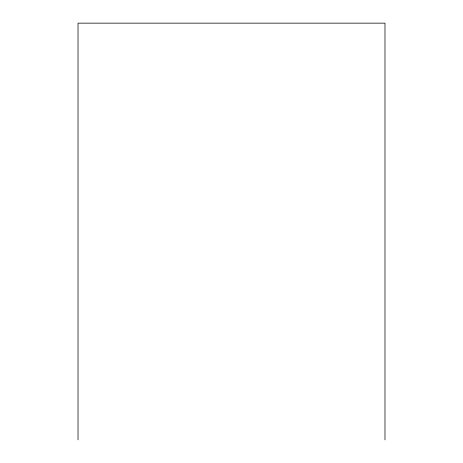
<?xml version="1.0" encoding="UTF-8"?>
<svg xmlns="http://www.w3.org/2000/svg" width="463" height="463" viewBox="0 0 463 463"><rect width="100%" height="100%" fill="white"/><g stroke="black" fill="none" stroke-linecap="round" stroke-linejoin="round"><path stroke-width="0.69" d="M384.979 439.85L384.979 23.15L78.021 23.15L78.021 439.85"/></g></svg>
